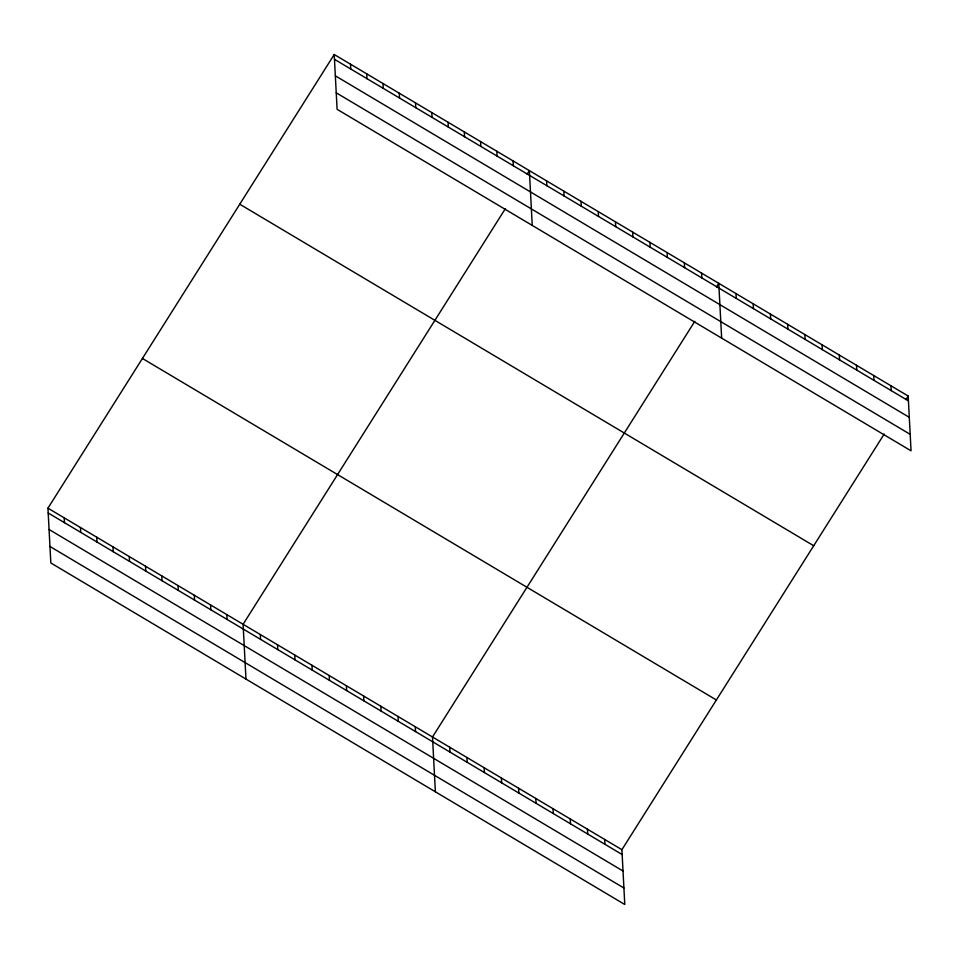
<?xml version="1.0" encoding="UTF-8"?>
<svg xmlns="http://www.w3.org/2000/svg" width="959" height="959" viewBox="0 0 959 959"><rect width="100%" height="100%" fill="white"/><g stroke="black" fill="none" stroke-linecap="round" stroke-linejoin="round"><path stroke-width="1.44" d="M884.186 434.055L621.9 849.698L624.777 904.493L50.827 562.969L47.95 508.174L334.223 54.507L908.173 396.031L911.05 450.826L337.1 109.302L334.223 54.507M505.381 208.642L243.095 624.285L245.972 679.092M527.126 174.19L529.368 170.63L532.245 225.425M694.784 321.349L432.497 736.991L435.374 791.786M716.529 286.897L718.77 283.325L721.648 338.119M905.931 399.591L908.173 396.031M334.475 59.326L908.437 400.862M335.338 75.821L909.3 417.345M336.237 92.807L910.187 434.343M239.75 204.219L813.711 545.743M142.423 358.462L716.373 699.986M47.95 508.174L621.9 849.698M48.202 512.993L622.151 854.529M49.065 529.488L623.014 871.012M49.952 546.474L623.913 888.01M890.959 385.782L891.211 390.613M873.745 375.544L873.997 380.363M856.519 365.295L856.771 370.126M839.305 355.046L839.557 359.877M822.091 344.808L822.342 349.627M804.865 334.559L805.116 339.378M787.651 324.31L787.902 329.141M770.425 314.061L770.688 318.891M753.211 303.823L753.462 308.642M735.997 293.574L736.248 298.405M701.556 273.087L701.808 277.906M684.342 262.838L684.594 267.657M667.116 252.589L667.368 257.42M649.902 242.339L650.154 247.17M632.676 232.102L632.94 236.921M615.462 221.853L615.714 226.684M598.248 211.603L598.5 216.434M581.022 201.366L581.274 206.185M604.685 839.449L604.937 844.28M563.808 191.117L564.06 195.948M587.459 829.211L587.723 834.03M546.594 180.867L546.846 185.698M570.245 818.962L570.497 823.781M553.031 808.713L553.283 813.544M513.113 160.944L513.365 165.775M535.805 798.463L536.057 803.294M496.846 151.27L497.098 156.101M518.591 788.226L518.843 793.045M480.579 141.596L480.843 146.415M501.377 777.977L501.629 782.808M464.324 131.922L464.576 136.741M484.151 767.727L484.403 772.558M448.057 122.237L448.309 127.067M466.937 757.49L467.189 762.309M431.802 112.563L432.053 117.394M449.711 747.241L449.975 752.072M415.535 102.889L415.786 107.72M399.28 93.215L399.531 98.034M383.013 83.541L383.264 88.36M415.283 726.754L415.535 731.573M366.746 73.855L366.997 78.686M398.057 716.505L398.309 721.324M350.491 64.181L350.742 69.012M380.843 706.256L381.095 711.087M363.629 696.006L363.881 700.837M346.403 685.769L346.655 690.588M329.189 675.52L329.44 680.351M311.963 665.27L312.226 670.101M294.749 655.033L295 659.852M277.535 644.784L277.786 649.603M260.309 634.534L260.56 639.365M226.827 614.611L227.079 619.442M210.572 604.937L210.824 609.768M194.305 595.263L194.557 600.082M178.05 585.589L178.302 590.408M161.783 575.903L162.035 580.734M145.516 566.23L145.78 571.061M129.261 556.556L129.513 561.387M112.994 546.882L113.246 551.701M96.739 537.196L96.991 542.027M80.472 527.522L80.724 532.353M64.217 517.848L64.469 522.679"/></g></svg>
